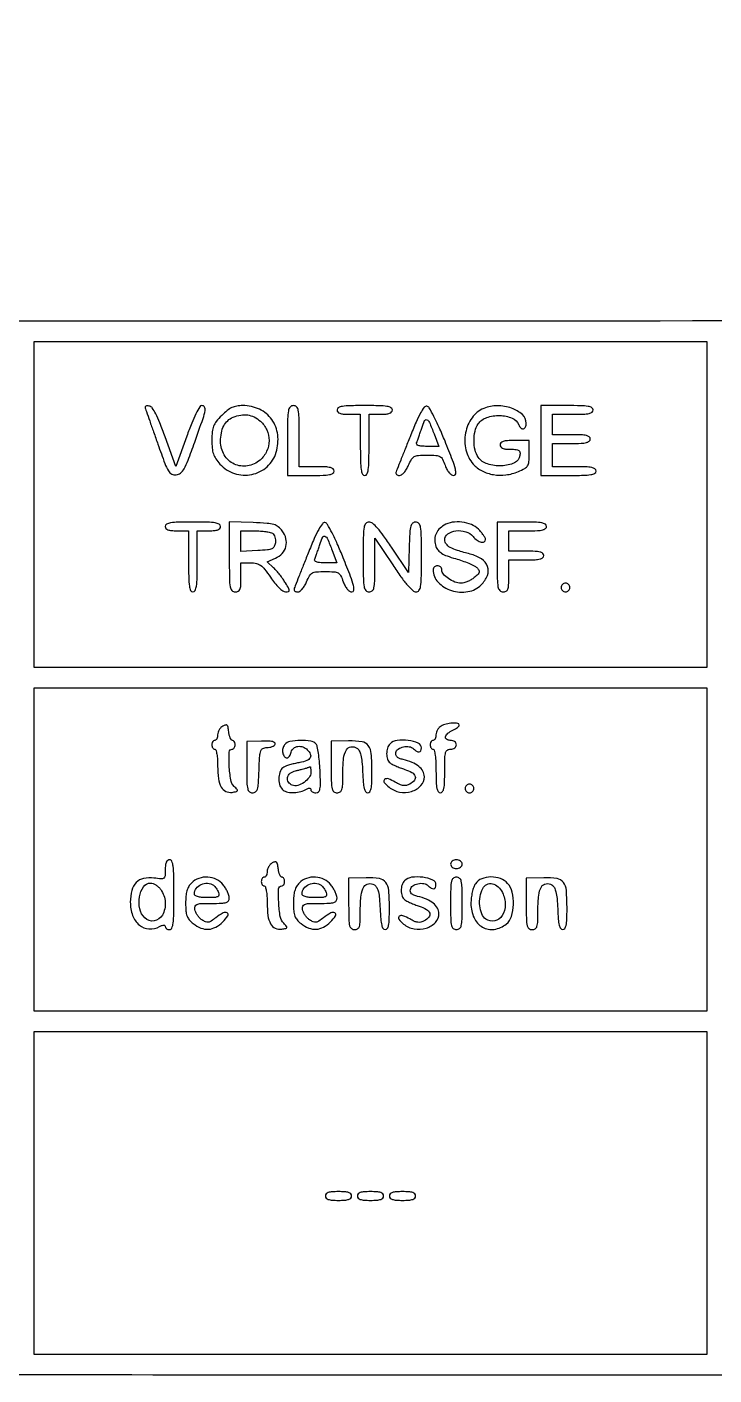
# Model space of a CAD drawing. Header units: millimetres. Extents: x 9982696 to 10277415, y 3207660 to 3335318.
# Drawn here: x 10019354.2 to 10019384.1, y 3333524 to 3333582.7 of the extents above; entities that cross this region are included whole.
import ezdxf

# ---------------------------------------------------------------- set-up
doc = ezdxf.new("R2010")
doc.units = ezdxf.units.MM
doc.header["$LTSCALE"] = 2

msp = doc.modelspace()

# ---------------------------------------------------------------- linework, layer by layer
msp.add_lwpolyline([(10019503.626, 3333569.934, 0.000003), (10019414.011, 3333569.924, 0.000002), (10019324.291, 3333569.913, 0.19888), (10019323.924, 3333569.761, 0.196943), (10019323.837, 3333569.554, 0.000232), (10019323.803, 3333564.84, 0.001374), (10019323.778, 3333558.299, 0.000289), (10019323.771, 3333546.869, 0.000196), (10019323.777, 3333533.353, 0.002003), (10019323.803, 3333527.755, 0.000743), (10019323.839, 3333524.243, 0.307316), (10019323.972, 3333524.052, 0.091642), (10019324.143, 3333524.021, 0.000002), (10019350.551, 3333523.998, 0.000133), (10019379.648, 3333523.981, 0.00008), (10019414.173, 3333523.975, 0.000071), (10019459.713, 3333523.982, 0.000351)], format="xyb")
for points in [[(10019383.795, 3333561.918), (10019383.795, 3333554.812), (10019369.138, 3333554.812), (10019354.481, 3333554.812), (10019354.481, 3333561.918), (10019354.481, 3333569.025), (10019369.138, 3333569.025), (10019383.795, 3333569.025)], [(10019383.795, 3333546.881), (10019383.795, 3333539.838), (10019369.138, 3333539.838), (10019354.481, 3333539.838), (10019354.481, 3333546.881), (10019354.481, 3333553.924), (10019369.138, 3333553.924), (10019383.795, 3333553.924)], [(10019383.795, 3333531.907), (10019383.795, 3333524.864), (10019369.138, 3333524.864), (10019354.481, 3333524.864), (10019354.481, 3333531.907), (10019354.481, 3333538.95), (10019369.138, 3333538.95), (10019383.795, 3333538.95)]]:
    msp.add_lwpolyline(points, close=True)
for points in [[(10019359.328, 3333566.087, -0.000822), (10019359.37, 3333565.969, -0.000038), (10019359.513, 3333565.564, -0.000063), (10019359.683, 3333565.083, -0.000045), (10019359.873, 3333564.545, 0.004272), (10019360.175, 3333563.712, 0.045621), (10019360.331, 3333563.387, 0.137433), (10019360.478, 3333563.248, 0.153074), (10019360.669, 3333563.213, 0.144936), (10019360.858, 3333563.294, 0.089813), (10019361.013, 3333563.481, 0.038008), (10019361.185, 3333563.847, 0.005268), (10019361.475, 3333564.637, 0.001973), (10019361.84, 3333565.676, 0.034821), (10019361.933, 3333566.02, 0.189261), (10019361.906, 3333566.168, 0.259955), (10019361.79, 3333566.233, 0.266042), (10019361.692, 3333566.177, 0.017444), (10019361.531, 3333565.879, 0.019388), (10019361.343, 3333565.461, 0.008886), (10019361.129, 3333564.903), (10019360.647, 3333563.572), (10019360.186, 3333564.871, 0.00813), (10019359.959, 3333565.479, 0.025241), (10019359.778, 3333565.878, 0.034852), (10019359.626, 3333566.13, 0.193485), (10019359.495, 3333566.214, 0.048501), (10019359.399, 3333566.223, 0.162897), (10019359.34, 3333566.204, 0.225503), (10019359.317, 3333566.158, 0.095129)], [(10019362.653, 3333565.802, 0.025675), (10019362.418, 3333565.541, 0.075536), (10019362.296, 3333565.333, 0.072773), (10019362.239, 3333565.095, 0.022645), (10019362.222, 3333564.725, 0.022905), (10019362.238, 3333564.375, 0.058966), (10019362.29, 3333564.128, 0.065901), (10019362.395, 3333563.917, 0.034713), (10019362.575, 3333563.685, 0.13198), (10019363.207, 3333563.271, 0.131389), (10019363.962, 3333563.229, 0.133102), (10019364.631, 3333563.569, 0.136982), (10019365.027, 3333564.197, 0.102343), (10019365.094, 3333564.96, 0.126452), (10019364.837, 3333565.623, 0.129198), (10019364.299, 3333566.071, 0.109406), (10019363.573, 3333566.233, 0.040965), (10019363.309, 3333566.211, 0.068932), (10019363.096, 3333566.145, 0.061111), (10019362.893, 3333566.018, 0.025798)], [(10019365.521, 3333564.71), (10019365.521, 3333563.187), (10019366.537, 3333563.187, 0.006994), (10019367.068, 3333563.195, 0.039364), (10019367.351, 3333563.225, 0.093584), (10019367.499, 3333563.283, 0.258593), (10019367.552, 3333563.378, 0.222027), (10019367.509, 3333563.47, 0.113455), (10019367.393, 3333563.529, 0.050675), (10019367.176, 3333563.56, 0.010614), (10019366.79, 3333563.568), (10019366.029, 3333563.568), (10019366.029, 3333564.901, 0.003595), (10019366.023, 3333565.721, 0.043488), (10019365.991, 3333566.035, 0.15568), (10019365.914, 3333566.177, 0.193568), (10019365.775, 3333566.233, 0.212584), (10019365.635, 3333566.171, 0.142907), (10019365.558, 3333566.011, 0.038318), (10019365.527, 3333565.658, 0.002988)], [(10019367.679, 3333566.043, 0.176579), (10019367.71, 3333565.956, 0.128937), (10019367.795, 3333565.896, 0.069535), (10019367.947, 3333565.862, 0.020272), (10019368.186, 3333565.852), (10019368.694, 3333565.852), (10019368.694, 3333564.52, 0.004841), (10019368.701, 3333563.804, 0.030643), (10019368.73, 3333563.441, 0.072528), (10019368.786, 3333563.25, 0.292784), (10019368.884, 3333563.187, 0.292784), (10019368.982, 3333563.25, 0.072528), (10019369.038, 3333563.441, 0.030643), (10019369.068, 3333563.804, 0.004841), (10019369.075, 3333564.52), (10019369.075, 3333565.852), (10019369.582, 3333565.852, 0.020272), (10019369.822, 3333565.862, 0.069535), (10019369.973, 3333565.896, 0.128937), (10019370.058, 3333565.956, 0.176579), (10019370.09, 3333566.043, 0.280451), (10019370.031, 3333566.139, 0.080293), (10019369.857, 3333566.196, 0.033635), (10019369.526, 3333566.226, 0.005528), (10019368.884, 3333566.233, 0.005528), (10019368.242, 3333566.226, 0.033635), (10019367.911, 3333566.196, 0.080293), (10019367.737, 3333566.139, 0.280451)], [(10019370.861, 3333564.874, -0.000054), (10019370.648, 3333564.338, -0.000077), (10019370.458, 3333563.86, -0.000044), (10019370.298, 3333563.457, -0.001085), (10019370.253, 3333563.346, 0.125979), (10019370.245, 3333563.285, 0.158153), (10019370.269, 3333563.233, 0.131206), (10019370.323, 3333563.199, 0.075984), (10019370.4, 3333563.187, 0.155429), (10019370.496, 3333563.218, 0.056533), (10019370.603, 3333563.314, 0.047742), (10019370.708, 3333563.457, 0.035395), (10019370.796, 3333563.632, -0.030261), (10019370.925, 3333563.894, -0.139018), (10019371.044, 3333564.012, -0.110131), (10019371.223, 3333564.064, -0.015682), (10019371.606, 3333564.076, -0.014838), (10019371.993, 3333564.064, -0.114354), (10019372.165, 3333564.013, -0.148033), (10019372.277, 3333563.897, -0.030303), (10019372.391, 3333563.632, 0.034008), (10019372.472, 3333563.448, 0.055931), (10019372.567, 3333563.307, 0.071599), (10019372.669, 3333563.218, 0.145627), (10019372.77, 3333563.187, 0.381025), (10019372.853, 3333563.261, 0.091752), (10019372.839, 3333563.46, 0.029255), (10019372.713, 3333563.853, 0.003747), (10019372.387, 3333564.678, 0.008564), (10019372.134, 3333565.278, 0.015168), (10019371.901, 3333565.761, 0.010953), (10019371.698, 3333566.133, 0.217976), (10019371.595, 3333566.206, 0.289023), (10019371.48, 3333566.161, 0.032977), (10019371.322, 3333565.915, 0.024285), (10019371.125, 3333565.511, 0.007149)], [(10019374.073, 3333566.109, 0.144144), (10019373.563, 3333565.705, 0.107313), (10019373.282, 3333565.04, 0.103758), (10019373.297, 3333564.299, 0.126218), (10019373.615, 3333563.685, 0.09263), (10019374.001, 3333563.387, 0.077038), (10019374.494, 3333563.224, 0.072622), (10019375.041, 3333563.214, 0.067696), (10019375.582, 3333563.358, 0.025934), (10019375.862, 3333563.492, 0.131777), (10019375.986, 3333563.61, 0.118247), (10019376.041, 3333563.781, 0.019107), (10019376.054, 3333564.133), (10019376.054, 3333564.71), (10019375.42, 3333564.71, 0.014068), (10019375.107, 3333564.701, 0.058865), (10019374.923, 3333564.669, 0.122766), (10019374.823, 3333564.61, 0.200296), (10019374.785, 3333564.52, 0.166006), (10019374.814, 3333564.435, 0.129456), (10019374.892, 3333564.375, 0.074951), (10019375.029, 3333564.34, 0.024648), (10019375.238, 3333564.33, -0.017936), (10019375.491, 3333564.321, -0.130653), (10019375.605, 3333564.281, -0.221536), (10019375.653, 3333564.201, -0.06326), (10019375.65, 3333564.053, -0.256601), (10019375.412, 3333563.738, -0.095764), (10019374.854, 3333563.607, -0.085993), (10019374.236, 3333563.69, -0.165349), (10019373.837, 3333563.982, -0.096634), (10019373.697, 3333564.296, -0.055875), (10019373.65, 3333564.709, -0.055928), (10019373.695, 3333565.121, -0.097794), (10019373.833, 3333565.433, -0.159318), (10019374.205, 3333565.712, -0.087392), (10019374.774, 3333565.8, -0.092263), (10019375.311, 3333565.689, -0.206753), (10019375.597, 3333565.397, 0.105525), (10019375.686, 3333565.259, 0.250189), (10019375.8, 3333565.225, 0.245438), (10019375.893, 3333565.3, 0.103188), (10019375.927, 3333565.462, 0.21264), (10019375.759, 3333565.841, 0.099669), (10019375.288, 3333566.119, 0.084188), (10019374.665, 3333566.224, 0.09614)], [(10019376.562, 3333564.71), (10019376.562, 3333563.187), (10019377.767, 3333563.187, 0.005528), (10019378.409, 3333563.195, 0.033635), (10019378.74, 3333563.224, 0.080293), (10019378.914, 3333563.281, 0.280451), (10019378.973, 3333563.378, 0.250296), (10019378.923, 3333563.472, 0.098409), (10019378.782, 3333563.53, 0.041714), (10019378.516, 3333563.561, 0.007659), (10019378.021, 3333563.568), (10019377.069, 3333563.568), (10019377.069, 3333564.076), (10019377.069, 3333564.583), (10019377.894, 3333564.583, 0.00942), (10019378.316, 3333564.591, 0.047315), (10019378.55, 3333564.622, 0.108427), (10019378.674, 3333564.681, 0.232029), (10019378.719, 3333564.774, 0.232029), (10019378.674, 3333564.866, 0.108427), (10019378.55, 3333564.925, 0.047315), (10019378.316, 3333564.956, 0.00942), (10019377.894, 3333564.964), (10019377.069, 3333564.964), (10019377.069, 3333565.408), (10019377.069, 3333565.852), (10019377.958, 3333565.852, 0.008455), (10019378.416, 3333565.86, 0.044348), (10019378.666, 3333565.891, 0.103378), (10019378.798, 3333565.949, 0.241448), (10019378.846, 3333566.043, 0.273642), (10019378.789, 3333566.139, 0.084509), (10019378.624, 3333566.196, 0.035355), (10019378.309, 3333566.226, 0.005946), (10019377.704, 3333566.233), (10019376.562, 3333566.233)], [(10019364.338, 3333565.549, -0.110389), (10019364.619, 3333565.171, -0.107816), (10019364.716, 3333564.706, -0.106886), (10019364.611, 3333564.24, -0.106793), (10019364.322, 3333563.859, -0.138023), (10019363.776, 3333563.604, -0.151656), (10019363.198, 3333563.685, -0.150028), (10019362.764, 3333564.08, -0.13451), (10019362.603, 3333564.669, -0.046089), (10019362.637, 3333565.044, -0.073739), (10019362.742, 3333565.348, -0.086149), (10019362.915, 3333565.575, -0.091602), (10019363.15, 3333565.725, -0.050952), (10019363.486, 3333565.822, -0.081817), (10019363.784, 3333565.826, -0.084136), (10019364.062, 3333565.736, -0.056924)], [(10019371.91, 3333564.996), (10019372.118, 3333564.456), (10019371.601, 3333564.456, -0.01704), (10019371.364, 3333564.465, -0.067552), (10019371.221, 3333564.494, -0.164567), (10019371.156, 3333564.545, -0.248305), (10019371.15, 3333564.615, 0.012127), (10019371.184, 3333564.705, 0.002423), (10019371.242, 3333564.868, 0.002561), (10019371.307, 3333565.058, 0.002386), (10019371.372, 3333565.254, -0.025972), (10019371.497, 3333565.578, -0.42246), (10019371.596, 3333565.615, -0.182305), (10019371.705, 3333565.501, -0.008425)], [(10019360.192, 3333560.967, 0.176579), (10019360.223, 3333560.88, 0.128937), (10019360.308, 3333560.82, 0.069535), (10019360.46, 3333560.786, 0.020272), (10019360.699, 3333560.776), (10019361.207, 3333560.776), (10019361.207, 3333559.444, 0.004841), (10019361.214, 3333558.728, 0.030643), (10019361.243, 3333558.365, 0.072528), (10019361.299, 3333558.174, 0.292784), (10019361.397, 3333558.111, 0.292784), (10019361.495, 3333558.174, 0.072528), (10019361.551, 3333558.365, 0.030643), (10019361.581, 3333558.728, 0.004841), (10019361.587, 3333559.444), (10019361.587, 3333560.776), (10019362.095, 3333560.776, 0.020272), (10019362.335, 3333560.786, 0.069535), (10019362.486, 3333560.82, 0.128937), (10019362.571, 3333560.88, 0.176579), (10019362.603, 3333560.967, 0.280451), (10019362.544, 3333561.063, 0.080293), (10019362.37, 3333561.12, 0.033635), (10019362.039, 3333561.15, 0.005528), (10019361.397, 3333561.157, 0.005528), (10019360.755, 3333561.15, 0.033635), (10019360.424, 3333561.12, 0.080293), (10019360.25, 3333561.063, 0.280451)], [(10019362.983, 3333559.639, 0.002974), (10019362.989, 3333558.688, 0.038196), (10019363.02, 3333558.334, 0.14257), (10019363.097, 3333558.174, 0.213072), (10019363.237, 3333558.111, 0.110458), (10019363.37, 3333558.141, 0.189791), (10019363.447, 3333558.223, 0.083766), (10019363.483, 3333558.389, 0.011557), (10019363.491, 3333558.746), (10019363.491, 3333559.38), (10019363.919, 3333559.38, -0.055247), (10019364.166, 3333559.353, -0.103951), (10019364.348, 3333559.27, -0.070051), (10019364.524, 3333559.098, -0.014984), (10019364.776, 3333558.749, 0.021591), (10019364.96, 3333558.501, 0.030199), (10019365.147, 3333558.298, 0.032267), (10019365.316, 3333558.154, 0.157368), (10019365.433, 3333558.115, 0.043434), (10019365.564, 3333558.124, 0.368274), (10019365.599, 3333558.166, 0.127947), (10019365.578, 3333558.249, 0.006079), (10019365.433, 3333558.5, 0.0199), (10019365.325, 3333558.668, 0.013084), (10019365.187, 3333558.853, 0.013172), (10019365.044, 3333559.027, 0.024625), (10019364.917, 3333559.158), (10019364.63, 3333559.428), (10019364.995, 3333559.581, 0.106424), (10019365.291, 3333559.788, 0.126096), (10019365.453, 3333560.086, 0.12341), (10019365.453, 3333560.431, 0.099351), (10019365.294, 3333560.767, 0.064331), (10019365.119, 3333560.948, 0.099387), (10019364.926, 3333561.048, 0.052757), (10019364.629, 3333561.099, 0.007694), (10019364.017, 3333561.13), (10019362.983, 3333561.167)], [(10019364.866, 3333560.665, -0.116717), (10019364.928, 3333560.602, -0.060388), (10019364.974, 3333560.5, -0.055085), (10019364.997, 3333560.378, -0.055099), (10019364.993, 3333560.254, -0.085349), (10019364.94, 3333560.088, -0.170142), (10019364.84, 3333559.994, -0.080908), (10019364.649, 3333559.945, -0.010154), (10019364.221, 3333559.913), (10019363.491, 3333559.875), (10019363.491, 3333560.326), (10019363.491, 3333560.776), (10019364.094, 3333560.774, -0.016152), (10019364.337, 3333560.766, -0.018256), (10019364.569, 3333560.741, -0.017763), (10019364.764, 3333560.707, -0.088493)], [(10019366.42, 3333559.798, -0.000054), (10019366.207, 3333559.262, -0.000077), (10019366.017, 3333558.784, -0.000044), (10019365.856, 3333558.381, -0.001085), (10019365.812, 3333558.27, 0.125979), (10019365.804, 3333558.209, 0.158153), (10019365.828, 3333558.157, 0.131206), (10019365.882, 3333558.123, 0.075984), (10019365.958, 3333558.111, 0.155429), (10019366.054, 3333558.142, 0.056533), (10019366.162, 3333558.238, 0.047742), (10019366.266, 3333558.381, 0.035395), (10019366.354, 3333558.556, -0.030261), (10019366.483, 3333558.818, -0.139018), (10019366.603, 3333558.936, -0.110131), (10019366.781, 3333558.988, -0.015682), (10019367.165, 3333559, -0.014838), (10019367.551, 3333558.988, -0.114354), (10019367.724, 3333558.937, -0.148033), (10019367.835, 3333558.821, -0.030303), (10019367.95, 3333558.556, 0.034008), (10019368.031, 3333558.372, 0.055931), (10019368.126, 3333558.231, 0.071599), (10019368.228, 3333558.142, 0.145627), (10019368.329, 3333558.111, 0.381025), (10019368.411, 3333558.185, 0.091752), (10019368.398, 3333558.384, 0.029255), (10019368.272, 3333558.777, 0.003747), (10019367.946, 3333559.602, 0.008564), (10019367.692, 3333560.202, 0.015168), (10019367.46, 3333560.685, 0.010953), (10019367.257, 3333561.057, 0.217976), (10019367.154, 3333561.13, 0.289023), (10019367.039, 3333561.085, 0.032977), (10019366.881, 3333560.839, 0.024285), (10019366.683, 3333560.435, 0.007149)], [(10019368.821, 3333559.634, 0.002988), (10019368.826, 3333558.687, 0.038318), (10019368.858, 3333558.334, 0.142907), (10019368.935, 3333558.174, 0.212584), (10019369.075, 3333558.111, 0.176379), (10019369.212, 3333558.162, 0.166226), (10019369.29, 3333558.29, 0.048949), (10019369.322, 3333558.571, 0.004317), (10019369.329, 3333559.285), (10019369.33, 3333560.459), (10019370.108, 3333559.285, 0.009183), (10019370.465, 3333558.768, 0.022587), (10019370.751, 3333558.406, 0.026216), (10019370.979, 3333558.168, 0.190578), (10019371.123, 3333558.111, 0.238884), (10019371.251, 3333558.176, 0.120363), (10019371.322, 3333558.348, 0.035214), (10019371.353, 3333558.716, 0.003224), (10019371.359, 3333559.634, 0.003049), (10019371.353, 3333560.574, 0.037466), (10019371.322, 3333560.931, 0.136795), (10019371.246, 3333561.094, 0.219686), (10019371.11, 3333561.157, 0.17701), (10019370.975, 3333561.108, 0.155168), (10019370.895, 3333560.981, 0.050092), (10019370.853, 3333560.708, 0.005174), (10019370.824, 3333560.058), (10019370.788, 3333558.96), (10019370.057, 3333560.058, 0.00935), (10019369.708, 3333560.563, 0.026495), (10019369.44, 3333560.896, 0.036038), (10019369.228, 3333561.101, 0.175927), (10019369.074, 3333561.157, 0.213766), (10019368.935, 3333561.095, 0.141889), (10019368.858, 3333560.934, 0.038176), (10019368.826, 3333560.581, 0.002998)], [(10019372.344, 3333561.021, 0.076295), (10019372.122, 3333560.841, 0.09356), (10019371.982, 3333560.614, 0.096421), (10019371.937, 3333560.358, 0.0863), (10019371.988, 3333560.092, 0.085449), (10019372.087, 3333559.925, 0.078411), (10019372.238, 3333559.795, 0.052554), (10019372.474, 3333559.681, 0.016658), (10019372.845, 3333559.562, -0.014951), (10019373.14, 3333559.469, -0.016475), (10019373.42, 3333559.361, -0.016055), (10019373.651, 3333559.253, -0.076327), (10019373.77, 3333559.169, -0.050717), (10019373.863, 3333559.057, -0.214444), (10019373.878, 3333558.973, -0.141118), (10019373.826, 3333558.884, -0.018737), (10019373.661, 3333558.738, -0.039043), (10019373.526, 3333558.644, -0.031673), (10019373.368, 3333558.564, -0.032714), (10019373.213, 3333558.51, -0.0684), (10019373.086, 3333558.492, -0.092521), (10019372.818, 3333558.542, -0.058666), (10019372.536, 3333558.691, -0.061339), (10019372.317, 3333558.886, -0.182568), (10019372.247, 3333559.07, 0.103046), (10019372.233, 3333559.14, 0.098801), (10019372.191, 3333559.2, 0.096952), (10019372.129, 3333559.24, 0.09517), (10019372.057, 3333559.254, 0.093456), (10019371.984, 3333559.24, 0.096457), (10019371.922, 3333559.201, 0.099144), (10019371.881, 3333559.142, 0.104916), (10019371.866, 3333559.074, 0.194391), (10019372.085, 3333558.532, 0.126241), (10019372.667, 3333558.174, 0.116989), (10019373.387, 3333558.125, 0.156269), (10019373.966, 3333558.423, 0.102351), (10019374.232, 3333558.828, 0.183085), (10019374.238, 3333559.22, 0.164878), (10019373.977, 3333559.547, 0.080949), (10019373.482, 3333559.761, -0.01299), (10019372.93, 3333559.916, -0.052472), (10019372.608, 3333560.053, -0.09946), (10019372.436, 3333560.201, -0.167911), (10019372.374, 3333560.379, -0.243056), (10019372.509, 3333560.64, -0.126069), (10019372.86, 3333560.775, -0.104565), (10019373.287, 3333560.735, -0.141276), (10019373.609, 3333560.523, 0.059077), (10019373.785, 3333560.36, 0.10201), (10019373.967, 3333560.278, 0.197107), (10019374.094, 3333560.3, 0.258641), (10019374.151, 3333560.401, 0.130216), (10019374.132, 3333560.472, 0.023416), (10019374.059, 3333560.587, 0.023867), (10019373.958, 3333560.717, 0.01959), (10019373.839, 3333560.846, 0.101546), (10019373.534, 3333561.047, 0.066072), (10019373.124, 3333561.151, 0.065598), (10019372.698, 3333561.145, 0.095844)], [(10019374.658, 3333559.634, 0.002988), (10019374.664, 3333558.687, 0.038318), (10019374.695, 3333558.334, 0.142907), (10019374.772, 3333558.174, 0.212584), (10019374.912, 3333558.111, 0.118451), (10019375.046, 3333558.144, 0.189837), (10019375.122, 3333558.23, 0.077556), (10019375.158, 3333558.411, 0.009792), (10019375.166, 3333558.809), (10019375.166, 3333559.507), (10019375.927, 3333559.507, 0.010614), (10019376.312, 3333559.516, 0.050675), (10019376.53, 3333559.547, 0.113455), (10019376.646, 3333559.606, 0.222027), (10019376.689, 3333559.698, 0.222027), (10019376.646, 3333559.789, 0.113455), (10019376.53, 3333559.848, 0.050675), (10019376.312, 3333559.88, 0.010614), (10019375.927, 3333559.888), (10019375.166, 3333559.888), (10019375.166, 3333560.332), (10019375.166, 3333560.776), (10019375.991, 3333560.776, 0.00942), (10019376.412, 3333560.784, 0.047315), (10019376.646, 3333560.815, 0.108427), (10019376.77, 3333560.874, 0.232029), (10019376.815, 3333560.967, 0.266366), (10019376.761, 3333561.062, 0.088943), (10019376.604, 3333561.12, 0.037256), (10019376.305, 3333561.15, 0.00643), (10019375.737, 3333561.157), (10019374.658, 3333561.157)], [(10019367.468, 3333559.92), (10019367.677, 3333559.38), (10019367.159, 3333559.38, -0.01704), (10019366.922, 3333559.389, -0.067552), (10019366.78, 3333559.418, -0.164567), (10019366.715, 3333559.469, -0.248305), (10019366.708, 3333559.539, 0.012127), (10019366.743, 3333559.629, 0.002423), (10019366.801, 3333559.792, 0.002561), (10019366.866, 3333559.982, 0.002386), (10019366.93, 3333560.178, -0.025972), (10019367.055, 3333560.502, -0.42246), (10019367.154, 3333560.539, -0.182305), (10019367.263, 3333560.425, -0.008425)], [(10019377.45, 3333558.302, 0.099038), (10019377.464, 3333558.229, 0.097945), (10019377.506, 3333558.167, 0.097945), (10019377.568, 3333558.126, 0.099038), (10019377.64, 3333558.111, 0.099038), (10019377.713, 3333558.126, 0.097945), (10019377.775, 3333558.167, 0.097945), (10019377.816, 3333558.229, 0.099038), (10019377.831, 3333558.302, 0.099038), (10019377.816, 3333558.374, 0.097945), (10019377.775, 3333558.436, 0.097945), (10019377.713, 3333558.478, 0.099038), (10019377.64, 3333558.492, 0.099038), (10019377.568, 3333558.478, 0.097945), (10019377.506, 3333558.436, 0.097945), (10019377.464, 3333558.374, 0.099038)], [(10019362.698, 3333552.26, 0.074546), (10019362.613, 3333552.194, 0.055529), (10019362.541, 3333552.099, 0.055881), (10019362.492, 3333551.991, 0.07861), (10019362.476, 3333551.887, -0.049301), (10019362.466, 3333551.792, -0.069297), (10019362.438, 3333551.712, -0.089471), (10019362.397, 3333551.658, -0.187159), (10019362.349, 3333551.64, 0.148195), (10019362.3, 3333551.625, 0.098894), (10019362.259, 3333551.584, 0.082425), (10019362.231, 3333551.522, 0.064853), (10019362.222, 3333551.449, 0.064853), (10019362.231, 3333551.376, 0.082425), (10019362.259, 3333551.315, 0.098894), (10019362.3, 3333551.274, 0.148195), (10019362.349, 3333551.259, -0.337146), (10019362.399, 3333551.221, -0.024906), (10019362.439, 3333551.043, -0.026529), (10019362.467, 3333550.805, -0.016099), (10019362.476, 3333550.522, 0.031669), (10019362.511, 3333549.965, 0.094828), (10019362.629, 3333549.605, 0.158076), (10019362.83, 3333549.417, 0.146726), (10019363.109, 3333549.375, 0.014067), (10019363.293, 3333549.407, 0.266094), (10019363.335, 3333549.444, 0.271435), (10019363.324, 3333549.499, 0.014528), (10019363.197, 3333549.632, -0.156719), (10019363.048, 3333549.922, -0.028149), (10019362.98, 3333550.534, -0.02471), (10019362.978, 3333551.132, -0.401012), (10019363.11, 3333551.259, 0.148195), (10019363.159, 3333551.274, 0.098894), (10019363.2, 3333551.315, 0.082425), (10019363.228, 3333551.376, 0.064853), (10019363.237, 3333551.449, 0.060556), (10019363.228, 3333551.522, 0.07923), (10019363.202, 3333551.584, 0.097254), (10019363.164, 3333551.625, 0.157486), (10019363.118, 3333551.64, -0.243326), (10019363.07, 3333551.665, -0.053523), (10019363.023, 3333551.749, -0.044256), (10019362.984, 3333551.87, -0.029765), (10019362.96, 3333552.013, 0.019594), (10019362.93, 3333552.213, 0.15855), (10019362.886, 3333552.294, 0.267107), (10019362.817, 3333552.31, 0.056904)], [(10019372.215, 3333552.264, 0.0733), (10019372.13, 3333552.196, 0.054601), (10019372.058, 3333552.1, 0.055025), (10019372.01, 3333551.991, 0.07832), (10019371.993, 3333551.887, -0.049301), (10019371.984, 3333551.792, -0.069297), (10019371.956, 3333551.712, -0.089471), (10019371.915, 3333551.658, -0.187159), (10019371.866, 3333551.64, 0.148195), (10019371.818, 3333551.625, 0.098894), (10019371.777, 3333551.584, 0.082425), (10019371.749, 3333551.522, 0.064853), (10019371.739, 3333551.449, 0.064853), (10019371.749, 3333551.376, 0.082425), (10019371.777, 3333551.315, 0.098894), (10019371.818, 3333551.274, 0.148195), (10019371.866, 3333551.259, -0.354925), (10019371.918, 3333551.217, -0.018508), (10019371.957, 3333550.989, -0.02162), (10019371.985, 3333550.685, -0.011522), (10019371.993, 3333550.307, 0.007659), (10019372.001, 3333549.812, 0.041714), (10019372.031, 3333549.546, 0.098409), (10019372.09, 3333549.406, 0.250296), (10019372.184, 3333549.355, 0.250296), (10019372.278, 3333549.406, 0.098409), (10019372.336, 3333549.546, 0.041714), (10019372.366, 3333549.812, 0.007659), (10019372.374, 3333550.307, -0.005909), (10019372.381, 3333550.874, -0.059311), (10019372.414, 3333551.108, -0.180365), (10019372.491, 3333551.217, -0.150217), (10019372.628, 3333551.259, 0.072314), (10019372.725, 3333551.273, 0.08892), (10019372.808, 3333551.314, 0.10214), (10019372.862, 3333551.376, 0.130775), (10019372.882, 3333551.449, 0.132217), (10019372.862, 3333551.523, 0.105629), (10019372.806, 3333551.585, 0.089505), (10019372.721, 3333551.626, 0.066838), (10019372.617, 3333551.64, -0.139593), (10019372.454, 3333551.686, -0.328079), (10019372.409, 3333551.797, -0.166123), (10019372.508, 3333551.948, -0.059066), (10019372.731, 3333552.082, 0.027037), (10019372.837, 3333552.137, 0.035723), (10019372.927, 3333552.199, 0.038659), (10019372.991, 3333552.259, 0.1874), (10019373.008, 3333552.304, 0.370788), (10019372.942, 3333552.382, 0.050347), (10019372.71, 3333552.393, 0.04732), (10019372.437, 3333552.353, 0.072015)], [(10019363.745, 3333550.476, 0.004706), (10019363.751, 3333549.802, 0.04989), (10019363.784, 3333549.53, 0.163843), (10019363.859, 3333549.404, 0.177576), (10019363.993, 3333549.355, 0.164207), (10019364.127, 3333549.4, 0.160667), (10019364.207, 3333549.517, 0.055115), (10019364.25, 3333549.765, 0.006162), (10019364.279, 3333550.339, -0.005226), (10019364.309, 3333550.961, -0.069519), (10019364.354, 3333551.185, -0.207679), (10019364.448, 3333551.287, -0.101995), (10019364.623, 3333551.325, 0.045113), (10019364.745, 3333551.337, 0.053081), (10019364.855, 3333551.371, 0.061317), (10019364.939, 3333551.419, 0.151821), (10019364.981, 3333551.477, 0.326328), (10019364.96, 3333551.541, 0.102421), (10019364.862, 3333551.586, 0.047632), (10019364.677, 3333551.61, 0.013737), (10019364.388, 3333551.611), (10019363.745, 3333551.596)], [(10019365.396, 3333551.451, 0.120295), (10019365.316, 3333551.286, 0.099875), (10019365.313, 3333551.091, 0.12137), (10019365.383, 3333550.936, 0.229755), (10019365.503, 3333550.878, 0.177388), (10019365.552, 3333550.896, 0.061393), (10019365.604, 3333550.953, 0.05167), (10019365.651, 3333551.035, 0.040275), (10019365.685, 3333551.132, -0.156788), (10019365.789, 3333551.295, -0.138056), (10019365.974, 3333551.377, -0.122623), (10019366.192, 3333551.355, -0.11083), (10019366.384, 3333551.234, -0.090674), (10019366.515, 3333551.044, -0.242145), (10019366.507, 3333550.885, -0.171579), (10019366.36, 3333550.76, -0.046511), (10019366.061, 3333550.677, 0.013292), (10019365.862, 3333550.636, 0.012017), (10019365.659, 3333550.583, 0.012136), (10019365.48, 3333550.526, 0.03708), (10019365.363, 3333550.476, 0.17695), (10019365.213, 3333550.314, 0.0806), (10019365.146, 3333550.029, 0.077688), (10019365.171, 3333549.725, 0.137659), (10019365.293, 3333549.508, 0.127405), (10019365.474, 3333549.401, 0.064479), (10019365.739, 3333549.361, 0.059891), (10019366.029, 3333549.39, 0.068374), (10019366.291, 3333549.487, -0.024465), (10019366.403, 3333549.54, -0.098707), (10019366.477, 3333549.555, -0.223915), (10019366.519, 3333549.535, -0.174147), (10019366.537, 3333549.487, 0.165298), (10019366.554, 3333549.437, 0.095381), (10019366.602, 3333549.394, 0.076451), (10019366.674, 3333549.365, 0.057216), (10019366.759, 3333549.355, 0.197021), (10019366.873, 3333549.402, 0.154623), (10019366.936, 3333549.521, 0.050239), (10019366.956, 3333549.772, 0.005749), (10019366.938, 3333550.339, 0.011678), (10019366.912, 3333550.727, 0.015294), (10019366.869, 3333551.08, 0.01282), (10019366.818, 3333551.369, 0.122952), (10019366.764, 3333551.481, 0.185694), (10019366.536, 3333551.609, 0.041642), (10019366.083, 3333551.637, 0.0419), (10019365.629, 3333551.589, 0.173862)], [(10019367.425, 3333550.48, 0.004593), (10019367.431, 3333549.798, 0.050964), (10019367.464, 3333549.528, 0.169746), (10019367.541, 3333549.404, 0.170672), (10019367.679, 3333549.355, 0.140474), (10019367.814, 3333549.394, 0.184439), (10019367.892, 3333549.496, 0.064066), (10019367.925, 3333549.714, 0.006771), (10019367.932, 3333550.228, -0.027423), (10019367.967, 3333550.851, -0.102724), (10019368.087, 3333551.222, -0.231243), (10019368.286, 3333551.357, -0.177741), (10019368.546, 3333551.302, -0.134651), (10019368.649, 3333551.189, -0.059981), (10019368.719, 3333550.999, -0.037252), (10019368.766, 3333550.709, -0.011202), (10019368.795, 3333550.262, 0.009151), (10019368.821, 3333549.811, 0.040645), (10019368.863, 3333549.549, 0.08391), (10019368.926, 3333549.405, 0.25421), (10019369.017, 3333549.355, 0.252923), (10019369.107, 3333549.404, 0.094439), (10019369.163, 3333549.541, 0.04226), (10019369.194, 3333549.796, 0.008577), (10019369.201, 3333550.252, 0.017912), (10019369.172, 3333551.064, 0.143228), (10019369.043, 3333551.412, 0.198731), (10019368.768, 3333551.576, 0.039919), (10019368.186, 3333551.614), (10019367.425, 3333551.604)], [(10019369.988, 3333551.487, 0.121647), (10019369.878, 3333551.304, 0.07736), (10019369.841, 3333551.057, 0.07938), (10019369.881, 3333550.818, 0.144855), (10019369.995, 3333550.656, 0.051294), (10019370.086, 3333550.598, 0.012846), (10019370.246, 3333550.523, 0.012986), (10019370.435, 3333550.445, 0.012741), (10019370.629, 3333550.377, -0.050923), (10019370.946, 3333550.238, -0.183579), (10019371.084, 3333550.072, -0.263624), (10019371.051, 3333549.899, -0.094733), (10019370.849, 3333549.735, -0.064223), (10019370.704, 3333549.68, -0.092095), (10019370.568, 3333549.673, -0.073021), (10019370.416, 3333549.716, -0.027384), (10019370.218, 3333549.819, 0.044118), (10019369.918, 3333549.962, 0.265178), (10019369.754, 3333549.935, 0.408987), (10019369.74, 3333549.808, 0.057009), (10019369.945, 3333549.598, 0.127325), (10019370.407, 3333549.388, 0.116638), (10019370.929, 3333549.418, 0.133739), (10019371.333, 3333549.668, 0.189523), (10019371.486, 3333550.058, 0.132709), (10019371.422, 3333550.294, 0.091709), (10019371.24, 3333550.505, 0.071035), (10019370.947, 3333550.679, 0.041316), (10019370.557, 3333550.804, -0.03797), (10019370.398, 3333550.854, -0.095371), (10019370.296, 3333550.92, -0.134429), (10019370.246, 3333551.003, -0.116533), (10019370.241, 3333551.105, -0.200931), (10019370.345, 3333551.262, -0.09535), (10019370.573, 3333551.358, -0.090613), (10019370.83, 3333551.365, -0.15959), (10019371.018, 3333551.27, 0.055068), (10019371.15, 3333551.164, 0.17158), (10019371.26, 3333551.139, 0.25772), (10019371.332, 3333551.19, 0.112349), (10019371.359, 3333551.309, 0.302018), (10019371.22, 3333551.517, 0.067106), (10019370.785, 3333551.635, 0.062507), (10019370.296, 3333551.637, 0.167861)], [(10019366.537, 3333550.247, -0.163242), (10019366.461, 3333550.022, -0.078698), (10019366.24, 3333549.809, -0.078937), (10019365.964, 3333549.675, -0.166696), (10019365.73, 3333549.683, -0.157212), (10019365.559, 3333549.821, -0.202607), (10019365.523, 3333550.017, -0.169947), (10019365.641, 3333550.205, -0.115866), (10019365.87, 3333550.316, 0.003509), (10019366.013, 3333550.348, 0.00363), (10019366.154, 3333550.383, 0.003504), (10019366.276, 3333550.414, 0.015583), (10019366.346, 3333550.435, -0.000365), (10019366.397, 3333550.452, -0.000436), (10019366.445, 3333550.468, -0.000376), (10019366.486, 3333550.481, -0.002847), (10019366.505, 3333550.487, -0.44555), (10019366.517, 3333550.48, -0.017282), (10019366.527, 3333550.421, -0.020851), (10019366.534, 3333550.342, -0.011894)], [(10019373.262, 3333549.546, 0.099038), (10019373.277, 3333549.473, 0.097945), (10019373.318, 3333549.411, 0.097945), (10019373.38, 3333549.37, 0.099038), (10019373.453, 3333549.355, 0.099038), (10019373.525, 3333549.37, 0.097945), (10019373.587, 3333549.411, 0.097945), (10019373.628, 3333549.473, 0.099038), (10019373.643, 3333549.546, 0.099038), (10019373.628, 3333549.618, 0.097945), (10019373.587, 3333549.68, 0.097945), (10019373.525, 3333549.722, 0.099038), (10019373.453, 3333549.736, 0.099038), (10019373.38, 3333549.722, 0.097945), (10019373.318, 3333549.68, 0.097945), (10019373.277, 3333549.618, 0.099038)], [(10019360.192, 3333546.005, -0.019842), (10019360.181, 3333545.73, -0.216474), (10019360.129, 3333545.636, -0.181576), (10019360.018, 3333545.605, -0.01339), (10019359.699, 3333545.639, 0.084978), (10019359.25, 3333545.622, 0.148125), (10019358.926, 3333545.446, 0.132729), (10019358.733, 3333545.101, 0.062325), (10019358.669, 3333544.591, 0.086907), (10019358.771, 3333544.009, 0.132637), (10019359.063, 3333543.591, 0.159032), (10019359.483, 3333543.422, 0.140187), (10019359.946, 3333543.522, -0.024465), (10019360.058, 3333543.576, -0.098707), (10019360.132, 3333543.59, -0.223915), (10019360.174, 3333543.571, -0.174147), (10019360.192, 3333543.522, 0.143424), (10019360.206, 3333543.472, 0.099557), (10019360.247, 3333543.43, 0.084069), (10019360.309, 3333543.401, 0.067246), (10019360.382, 3333543.391, 0.308488), (10019360.481, 3333543.459, 0.062466), (10019360.537, 3333543.677, 0.027022), (10019360.566, 3333544.088, 0.004073), (10019360.572, 3333544.914, 0.004073), (10019360.566, 3333545.74, 0.027022), (10019360.537, 3333546.151, 0.062466), (10019360.481, 3333546.369, 0.308488), (10019360.382, 3333546.437, 0.161953), (10019360.297, 3333546.409, 0.129109), (10019360.237, 3333546.333, 0.077122), (10019360.202, 3333546.201, 0.026778)], [(10019364.855, 3333546.296, 0.074546), (10019364.77, 3333546.229, 0.055529), (10019364.698, 3333546.134, 0.055881), (10019364.65, 3333546.027, 0.07861), (10019364.633, 3333545.923, -0.049301), (10019364.624, 3333545.828, -0.069297), (10019364.596, 3333545.748, -0.089471), (10019364.555, 3333545.694, -0.187159), (10019364.506, 3333545.675, 0.148195), (10019364.458, 3333545.661, 0.098894), (10019364.417, 3333545.619, 0.082425), (10019364.389, 3333545.558, 0.064853), (10019364.379, 3333545.485, 0.064853), (10019364.389, 3333545.412, 0.082425), (10019364.417, 3333545.35, 0.098894), (10019364.458, 3333545.309, 0.148195), (10019364.506, 3333545.295, -0.337146), (10019364.556, 3333545.257, -0.024906), (10019364.596, 3333545.079, -0.026529), (10019364.624, 3333544.841, -0.016099), (10019364.633, 3333544.557, 0.031669), (10019364.668, 3333544.001, 0.094828), (10019364.786, 3333543.64, 0.158076), (10019364.987, 3333543.452, 0.146726), (10019365.267, 3333543.411, 0.014067), (10019365.45, 3333543.443, 0.266094), (10019365.492, 3333543.48, 0.271435), (10019365.481, 3333543.534, 0.014528), (10019365.355, 3333543.668, -0.156719), (10019365.205, 3333543.958, -0.028149), (10019365.137, 3333544.57, -0.02471), (10019365.135, 3333545.168, -0.401012), (10019365.268, 3333545.295, 0.148195), (10019365.316, 3333545.309, 0.098894), (10019365.357, 3333545.35, 0.082425), (10019365.385, 3333545.412, 0.064853), (10019365.394, 3333545.485, 0.060556), (10019365.386, 3333545.558, 0.07923), (10019365.36, 3333545.619, 0.097254), (10019365.321, 3333545.661, 0.157486), (10019365.276, 3333545.675, -0.243326), (10019365.227, 3333545.7, -0.053523), (10019365.18, 3333545.785, -0.044256), (10019365.141, 3333545.905, -0.029765), (10019365.117, 3333546.048, 0.019594), (10019365.088, 3333546.249, 0.15855), (10019365.044, 3333546.329, 0.267107), (10019364.974, 3333546.346, 0.056904)], [(10019372.628, 3333546.246, 0.130775), (10019372.647, 3333546.173, 0.10214), (10019372.702, 3333546.111, 0.08892), (10019372.784, 3333546.07, 0.072314), (10019372.882, 3333546.056, 0.072314), (10019372.979, 3333546.07, 0.08892), (10019373.061, 3333546.111, 0.10214), (10019373.116, 3333546.173, 0.130775), (10019373.135, 3333546.246, 0.130775), (10019373.116, 3333546.319, 0.10214), (10019373.061, 3333546.381, 0.08892), (10019372.979, 3333546.422, 0.072314), (10019372.882, 3333546.437, 0.072314), (10019372.784, 3333546.422, 0.08892), (10019372.702, 3333546.381, 0.10214), (10019372.647, 3333546.319, 0.130775)], [(10019361.334, 3333545.421, 0.065724), (10019361.215, 3333545.267, 0.060528), (10019361.137, 3333545.084, 0.047963), (10019361.094, 3333544.85, 0.022344), (10019361.08, 3333544.542, 0.02011), (10019361.094, 3333544.2, 0.070008), (10019361.142, 3333543.984, 0.089449), (10019361.24, 3333543.819, 0.046892), (10019361.414, 3333543.654, 0.070259), (10019361.749, 3333543.46, 0.111823), (10019362.074, 3333543.406, 0.111813), (10019362.391, 3333543.498, 0.070239), (10019362.7, 3333543.731, 0.04721), (10019362.916, 3333543.992, 0.436502), (10019362.887, 3333544.12, 0.266157), (10019362.71, 3333544.12, 0.036821), (10019362.394, 3333543.907, -0.021689), (10019362.195, 3333543.764, -0.108057), (10019362.068, 3333543.715, -0.139112), (10019361.948, 3333543.731, -0.045032), (10019361.79, 3333543.816, -0.055261), (10019361.685, 3333543.903, -0.041314), (10019361.59, 3333544.019, -0.042184), (10019361.518, 3333544.146, -0.071106), (10019361.483, 3333544.262, -0.104606), (10019361.492, 3333544.411, -0.241233), (10019361.566, 3333544.492, -0.082087), (10019361.745, 3333544.527, -0.006994), (10019362.213, 3333544.533, 0.008733), (10019362.647, 3333544.541, 0.065896), (10019362.848, 3333544.575, 0.172102), (10019362.946, 3333544.647, 0.148817), (10019362.983, 3333544.77, 0.078685), (10019362.965, 3333544.884, 0.029388), (10019362.906, 3333545.035, 0.028242), (10019362.821, 3333545.196, 0.030501), (10019362.72, 3333545.341, 0.112063), (10019362.426, 3333545.58, 0.100298), (10019362.045, 3333545.68, 0.100173), (10019361.655, 3333545.624, 0.111476)], [(10019366.029, 3333545.421, 0.065724), (10019365.911, 3333545.267, 0.060528), (10019365.833, 3333545.084, 0.047963), (10019365.789, 3333544.85, 0.022344), (10019365.775, 3333544.542, 0.02011), (10019365.789, 3333544.2, 0.070008), (10019365.837, 3333543.984, 0.089449), (10019365.936, 3333543.819, 0.046892), (10019366.11, 3333543.654, 0.070259), (10019366.444, 3333543.46, 0.111823), (10019366.769, 3333543.406, 0.111813), (10019367.086, 3333543.498, 0.070239), (10019367.395, 3333543.731, 0.04721), (10019367.611, 3333543.992, 0.436502), (10019367.582, 3333544.12, 0.266157), (10019367.405, 3333544.12, 0.036821), (10019367.089, 3333543.907, -0.021689), (10019366.89, 3333543.764, -0.108057), (10019366.763, 3333543.715, -0.139112), (10019366.643, 3333543.731, -0.045032), (10019366.485, 3333543.816, -0.055261), (10019366.38, 3333543.903, -0.041314), (10019366.285, 3333544.019, -0.042184), (10019366.214, 3333544.146, -0.071106), (10019366.179, 3333544.262, -0.104606), (10019366.188, 3333544.411, -0.241233), (10019366.262, 3333544.492, -0.082087), (10019366.44, 3333544.527, -0.006994), (10019366.908, 3333544.533, 0.008733), (10019367.342, 3333544.541, 0.065896), (10019367.544, 3333544.575, 0.172102), (10019367.641, 3333544.647, 0.148817), (10019367.679, 3333544.77, 0.078685), (10019367.661, 3333544.884, 0.029388), (10019367.601, 3333545.035, 0.028242), (10019367.516, 3333545.196, 0.030501), (10019367.416, 3333545.341, 0.112063), (10019367.121, 3333545.58, 0.100298), (10019366.74, 3333545.68, 0.100173), (10019366.35, 3333545.624, 0.111476)], [(10019368.186, 3333544.515, 0.004593), (10019368.193, 3333543.833, 0.050964), (10019368.225, 3333543.563, 0.169746), (10019368.303, 3333543.439, 0.170672), (10019368.44, 3333543.391, 0.140474), (10019368.576, 3333543.43, 0.184439), (10019368.653, 3333543.532, 0.064066), (10019368.687, 3333543.749, 0.006771), (10019368.694, 3333544.264, -0.027423), (10019368.728, 3333544.887, -0.102724), (10019368.849, 3333545.258, -0.231243), (10019369.047, 3333545.393, -0.177741), (10019369.307, 3333545.337, -0.134651), (10019369.41, 3333545.225, -0.059981), (10019369.481, 3333545.035, -0.037252), (10019369.528, 3333544.745, -0.011202), (10019369.556, 3333544.298, 0.009151), (10019369.583, 3333543.847, 0.040645), (10019369.625, 3333543.585, 0.08391), (10019369.687, 3333543.441, 0.25421), (10019369.778, 3333543.391, 0.252923), (10019369.868, 3333543.44, 0.094439), (10019369.925, 3333543.577, 0.04226), (10019369.955, 3333543.832, 0.008577), (10019369.963, 3333544.288, 0.017912), (10019369.934, 3333545.1, 0.143228), (10019369.804, 3333545.448, 0.198731), (10019369.529, 3333545.612, 0.039919), (10019368.947, 3333545.65), (10019368.186, 3333545.639)], [(10019370.623, 3333545.523, 0.121647), (10019370.512, 3333545.34, 0.07736), (10019370.476, 3333545.093, 0.07938), (10019370.516, 3333544.853, 0.144855), (10019370.629, 3333544.692, 0.051294), (10019370.721, 3333544.634, 0.012846), (10019370.881, 3333544.558, 0.012986), (10019371.07, 3333544.481, 0.012741), (10019371.264, 3333544.413, -0.050923), (10019371.58, 3333544.274, -0.183579), (10019371.718, 3333544.108, -0.263624), (10019371.686, 3333543.934, -0.094733), (10019371.483, 3333543.77, -0.064223), (10019371.339, 3333543.716, -0.092095), (10019371.202, 3333543.709, -0.073021), (10019371.05, 3333543.752, -0.027384), (10019370.853, 3333543.855, 0.044118), (10019370.553, 3333543.998, 0.265178), (10019370.389, 3333543.971, 0.408987), (10019370.374, 3333543.843, 0.057009), (10019370.58, 3333543.634, 0.127325), (10019371.041, 3333543.423, 0.116638), (10019371.564, 3333543.454, 0.133739), (10019371.967, 3333543.704, 0.189523), (10019372.12, 3333544.093, 0.132709), (10019372.056, 3333544.33, 0.091709), (10019371.875, 3333544.541, 0.071035), (10019371.582, 3333544.715, 0.041316), (10019371.192, 3333544.84, -0.03797), (10019371.032, 3333544.89, -0.095371), (10019370.93, 3333544.955, -0.134429), (10019370.88, 3333545.038, -0.116533), (10019370.876, 3333545.14, -0.200931), (10019370.98, 3333545.297, -0.09535), (10019371.207, 3333545.393, -0.090613), (10019371.465, 3333545.401, -0.15959), (10019371.653, 3333545.305, 0.055068), (10019371.785, 3333545.2, 0.17158), (10019371.894, 3333545.174, 0.25772), (10019371.966, 3333545.226, 0.112349), (10019371.993, 3333545.344, 0.302018), (10019371.855, 3333545.553, 0.067106), (10019371.419, 3333545.671, 0.062507), (10019370.931, 3333545.673, 0.167861)], [(10019372.628, 3333544.533, 0.004487), (10019372.634, 3333543.839, 0.050222), (10019372.667, 3333543.566, 0.168559), (10019372.744, 3333543.44, 0.17273), (10019372.882, 3333543.391, 0.17273), (10019373.019, 3333543.44, 0.168559), (10019373.097, 3333543.566, 0.050222), (10019373.129, 3333543.839, 0.004487), (10019373.135, 3333544.533, 0.004487), (10019373.129, 3333545.227, 0.050222), (10019373.097, 3333545.501, 0.168559), (10019373.019, 3333545.626, 0.17273), (10019372.882, 3333545.675, 0.17273), (10019372.744, 3333545.626, 0.168559), (10019372.667, 3333545.501, 0.050222), (10019372.634, 3333545.227, 0.004487)], [(10019373.714, 3333545.393, 0.069208), (10019373.637, 3333545.244, 0.027605), (10019373.574, 3333545.023, 0.02658), (10019373.531, 3333544.772, 0.029492), (10019373.516, 3333544.527, 0.10657), (10019373.65, 3333543.907, 0.1564), (10019374.021, 3333543.497, 0.172042), (10019374.533, 3333543.401, 0.131935), (10019375.057, 3333543.634, 0.14708), (10019375.283, 3333543.967, 0.068462), (10019375.372, 3333544.487, 0.067409), (10019375.317, 3333545.024, 0.125381), (10019375.114, 3333545.408, 0.124051), (10019374.803, 3333545.616, 0.088278), (10019374.387, 3333545.686, 0.091274), (10019373.985, 3333545.607, 0.147315)], [(10019375.927, 3333544.515, 0.004593), (10019375.933, 3333543.833, 0.050964), (10019375.966, 3333543.563, 0.169746), (10019376.043, 3333543.439, 0.170672), (10019376.181, 3333543.391, 0.140474), (10019376.317, 3333543.43, 0.184439), (10019376.394, 3333543.532, 0.064066), (10019376.428, 3333543.749, 0.006771), (10019376.435, 3333544.264, -0.027423), (10019376.469, 3333544.887, -0.102724), (10019376.589, 3333545.258, -0.231243), (10019376.788, 3333545.393, -0.177741), (10019377.048, 3333545.337, -0.134651), (10019377.151, 3333545.225, -0.059981), (10019377.222, 3333545.035, -0.037252), (10019377.268, 3333544.745, -0.011202), (10019377.297, 3333544.298, 0.009151), (10019377.324, 3333543.847, 0.040645), (10019377.366, 3333543.585, 0.08391), (10019377.428, 3333543.441, 0.25421), (10019377.519, 3333543.391, 0.252923), (10019377.609, 3333543.44, 0.094439), (10019377.665, 3333543.577, 0.04226), (10019377.696, 3333543.832, 0.008577), (10019377.704, 3333544.288, 0.017912), (10019377.675, 3333545.1, 0.143228), (10019377.545, 3333545.448, 0.198731), (10019377.27, 3333545.612, 0.039919), (10019376.688, 3333545.65), (10019375.927, 3333545.639)], [(10019359.994, 3333545.139, -0.136294), (10019360.191, 3333544.582, -0.146004), (10019360.065, 3333544.02, -0.228968), (10019359.707, 3333543.77, -0.240772), (10019359.3, 3333543.902, -0.143968), (10019359.083, 3333544.301, -0.095036), (10019359.07, 3333544.826, -0.110804), (10019359.247, 3333545.261, -0.245732), (10019359.554, 3333545.421, -0.094354), (10019359.661, 3333545.401, -0.048548), (10019359.783, 3333545.339, -0.045868), (10019359.901, 3333545.247, -0.051571)], [(10019362.295, 3333545.324, -0.062485), (10019362.353, 3333545.273, -0.02892), (10019362.415, 3333545.193, -0.028095), (10019362.471, 3333545.101, -0.034842), (10019362.513, 3333545.009, -0.113427), (10019362.527, 3333544.894, -0.266876), (10019362.479, 3333544.827, -0.096645), (10019362.344, 3333544.794, -0.010977), (10019362.028, 3333544.787, -0.018723), (10019361.775, 3333544.796, -0.052103), (10019361.601, 3333544.828, -0.08899), (10019361.497, 3333544.88, -0.237487), (10019361.461, 3333544.952, -0.163521), (10019361.54, 3333545.189, -0.126297), (10019361.755, 3333545.36, -0.119283), (10019362.037, 3333545.412, -0.137213)], [(10019366.99, 3333545.324, -0.062485), (10019367.048, 3333545.273, -0.02892), (10019367.11, 3333545.193, -0.028095), (10019367.167, 3333545.101, -0.034842), (10019367.208, 3333545.009, -0.113427), (10019367.223, 3333544.894, -0.266876), (10019367.174, 3333544.827, -0.096645), (10019367.039, 3333544.794, -0.010977), (10019366.723, 3333544.787, -0.018723), (10019366.471, 3333544.796, -0.052103), (10019366.297, 3333544.828, -0.08899), (10019366.192, 3333544.88, -0.237487), (10019366.156, 3333544.952, -0.163521), (10019366.236, 3333545.189, -0.126297), (10019366.451, 3333545.36, -0.119283), (10019366.732, 3333545.412, -0.137213)], [(10019374.888, 3333545.005, -0.110591), (10019375.009, 3333544.478, -0.141153), (10019374.874, 3333544, -0.202297), (10019374.552, 3333543.772, -0.209919), (10019374.17, 3333543.848, -0.142725), (10019373.989, 3333544.074, -0.072572), (10019373.899, 3333544.43, -0.067353), (10019373.911, 3333544.83, -0.081512), (10019374.032, 3333545.184, -0.15486), (10019374.212, 3333545.359, -0.169398), (10019374.453, 3333545.39, -0.137405), (10019374.7, 3333545.262, -0.093389)], [(10019367.171, 3333531.78, 0.188641), (10019367.206, 3333531.691, 0.12648), (10019367.298, 3333531.632, 0.063857), (10019367.466, 3333531.599, 0.016668), (10019367.742, 3333531.589, 0.016668), (10019368.018, 3333531.599, 0.063857), (10019368.186, 3333531.632, 0.12648), (10019368.279, 3333531.691, 0.188641), (10019368.313, 3333531.78, 0.188641), (10019368.279, 3333531.868, 0.12648), (10019368.186, 3333531.928, 0.063857), (10019368.018, 3333531.961, 0.016668), (10019367.742, 3333531.97, 0.016668), (10019367.466, 3333531.961, 0.063857), (10019367.298, 3333531.928, 0.12648), (10019367.206, 3333531.868, 0.188641)], [(10019368.567, 3333531.78, 0.188641), (10019368.602, 3333531.691, 0.12648), (10019368.694, 3333531.632, 0.063857), (10019368.862, 3333531.599, 0.016668), (10019369.138, 3333531.589, 0.016668), (10019369.414, 3333531.599, 0.063857), (10019369.582, 3333531.632, 0.12648), (10019369.674, 3333531.691, 0.188641), (10019369.709, 3333531.78, 0.188641), (10019369.674, 3333531.868, 0.12648), (10019369.582, 3333531.928, 0.063857), (10019369.414, 3333531.961, 0.016668), (10019369.138, 3333531.97, 0.016668), (10019368.862, 3333531.961, 0.063857), (10019368.694, 3333531.928, 0.12648), (10019368.602, 3333531.868, 0.188641)], [(10019369.963, 3333531.78, 0.188641), (10019369.997, 3333531.691, 0.12648), (10019370.09, 3333531.632, 0.063857), (10019370.258, 3333531.599, 0.016668), (10019370.534, 3333531.589, 0.016668), (10019370.81, 3333531.599, 0.063857), (10019370.978, 3333531.632, 0.12648), (10019371.07, 3333531.691, 0.188641), (10019371.105, 3333531.78, 0.188641), (10019371.07, 3333531.868, 0.12648), (10019370.978, 3333531.928, 0.063857), (10019370.81, 3333531.961, 0.016668), (10019370.534, 3333531.97, 0.016668), (10019370.258, 3333531.961, 0.063857), (10019370.09, 3333531.928, 0.12648), (10019369.997, 3333531.868, 0.188641)]]:
    msp.add_lwpolyline(points, format="xyb", close=True)

doc.saveas('drawing.dxf')
